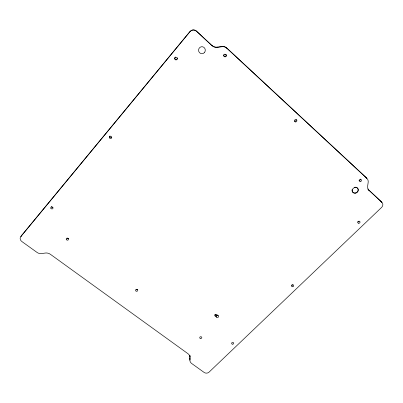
<?xml version="1.0" encoding="UTF-8"?>
<svg xmlns="http://www.w3.org/2000/svg" width="403" height="403" viewBox="0 0 403 403"><rect width="100%" height="100%" fill="white"/><g stroke="black" fill="none" stroke-linecap="round" stroke-linejoin="round"><path stroke-width="0.6" d="M381.853 202.261L368.256 189.571L381.853 202.261A4.055 3.531 -31.7 0 1 381.56 207.454L209.071 372.12A3.491 2.907 -2.8 0 1 204.15 372.453L191.677 363.491A5.123 4.297 -1.7 0 1 189.909 360.196L189.909 358.282A5.093 4.282 -1.7 0 0 190.014 359.209M189.909 360.196L189.959 355.532L189.954 357.436A5.778 4.861 -0.5 0 0 187.954 353.688L50.476 254.358A6.413 5.561 19.7 0 0 45.207 253.049L41.705 253.568A5.758 5.002 21.3 0 1 37.005 252.404L21.843 241.513A4.015 3.471 23.6 0 1 20.84 236.49L190.125 31.429A4.609 4.383 87.1 0 1 196.321 31.006L211.993 45.62A7.541 7.183 -83.9 0 0 217.786 47.388L221.816 46.738A6.594 6.322 -79.8 0 1 226.949 48.305L366.69 178.131A5.99 5.31 -33.9 0 1 368.166 182.413L367.677 185.944A6.735 5.924 -33.9 0 0 369.324 190.705M20.84 236.49L190.125 31.429M211.847 45.322A7.491 7.133 -84 0 0 217.6 47.075L221.61 46.431A6.554 6.282 -79.9 0 1 226.708 47.992L366.69 178.131M215.217 316.103L216.693 317.226A1.159 1.002 -4.5 0 0 218.325 317.116A1.159 1.002 -4.5 0 0 218.24 315.7L216.759 314.577A1.159 1.002 -4.3 0 0 215.126 314.688A1.159 1.002 -4.3 0 0 215.217 316.103L215.076 314.375L216.547 315.489A1.149 0.997 -4.5 0 0 218.169 315.378M196.321 31.006L211.993 45.62M226.708 47.992L226.949 48.305M221.61 46.431L221.816 46.738M217.6 47.075L217.786 47.388M216.547 315.489L216.693 317.226M190.125 31.636A4.64 4.413 87.1 0 1 196.367 31.207M380.719 201.067A4.03 3.516 -31.8 0 1 381.631 202.638M367.954 189.269A6.695 5.894 -34 0 1 367.677 188.942M365.627 177.063A5.954 5.284 -34 0 1 366.735 178.625M21.228 236.314A3.99 3.456 23.7 0 1 21.833 235.105M137.614 289.465A1.083 0.952 7 0 1 136.108 289.213M292.986 284.624A1.078 0.942 -15.4 0 1 291.525 285.067M358.992 221.141A1.149 1.008 -28.4 0 1 357.592 221.967M360.463 179.023A1.194 1.058 -34.2 0 1 358.997 180.468M296.18 119.595A1.239 1.159 -43.9 0 1 294.427 121.056M225.715 54.209A1.305 1.254 -78.6 0 1 225.257 56.425A1.305 1.254 -78.6 0 1 223.645 54.934M223.937 54.329A1.305 1.254 -78.6 0 1 224.189 54.103M177.26 57.825A1.305 1.254 77.9 0 1 176.499 59.478A1.305 1.254 77.9 0 1 174.887 58.662A1.305 1.254 77.9 0 1 175.648 57.009M111.747 137.488A1.224 1.159 35 0 1 109.913 135.992M68.792 238.611A1.144 1.013 20 0 1 67.054 238.102M52.899 207.701A1.144 1.018 25.4 0 1 51.604 206.462M354.388 187.35A3.148 2.801 -32.3 0 1 358.121 189.637A3.148 2.801 -32.3 0 1 354.705 192.997A3.148 2.801 -32.3 0 1 352.151 189.551M135.997 291.026A1.088 0.957 7 0 0 137.75 290.477A1.088 0.957 7 0 0 136.29 289.399A1.088 0.957 7 0 0 135.997 291.026M200.09 338.278A1.043 0.892 -2.3 0 0 201.797 337.769A1.043 0.892 -2.3 0 0 200.442 336.767A1.043 0.892 -2.3 0 0 200.09 338.278M232.188 344.102A1.038 0.877 -5.9 0 0 233.7 343.24A1.038 0.877 -5.9 0 0 232.113 342.58A1.038 0.877 -5.9 0 0 232.188 344.102M292.094 286.669A1.088 0.947 -15.4 0 0 293.706 285.732A1.088 0.947 -15.4 0 0 292.084 285.012A1.088 0.947 -15.4 0 0 292.094 286.669M358.574 223.267A1.159 1.013 -28.3 0 0 360.005 221.897A1.159 1.013 -28.3 0 0 358.141 221.554A1.159 1.013 -28.3 0 0 358.574 223.267M360.317 181.572A1.199 1.063 -34 0 0 361.39 179.844A1.199 1.063 -34 0 0 359.385 179.98A1.199 1.063 -34 0 0 360.317 181.572M295.686 121.938A1.244 1.169 -43.7 0 0 296.729 120.064A1.244 1.169 -43.7 0 0 294.638 120.205A1.244 1.169 -43.7 0 0 295.686 121.938M226.038 56.415A1.315 1.264 -78.4 0 0 225.368 54.264A1.315 1.264 -78.4 0 0 223.897 55.972A1.315 1.264 -78.4 0 0 226.038 56.415M174.837 58.042A1.315 1.264 77.8 0 0 176.086 59.931A1.315 1.264 77.8 0 0 177.023 57.896A1.315 1.264 77.8 0 0 174.837 58.042M109.404 137.75A1.234 1.164 34.8 0 0 111.485 138.143A1.234 1.164 34.8 0 0 110.694 136.199A1.234 1.164 34.8 0 0 109.404 137.75M66.485 239.735A1.149 1.018 19.9 0 0 68.429 239.604A1.149 1.018 19.9 0 0 67.2 238.123A1.149 1.018 19.9 0 0 66.485 239.735M50.869 208.24A1.149 1.023 25.3 0 0 52.808 208.583A1.149 1.023 25.3 0 0 52.007 206.87A1.149 1.023 25.3 0 0 50.869 208.24M204.467 52.531A3.516 3.375 -89.3 0 0 202.598 46.768A3.516 3.375 -89.3 0 0 198.734 51.342A3.516 3.375 -89.3 0 0 204.467 52.531M355.159 193.223A3.153 2.801 -32.3 0 0 357.975 188.7A3.153 2.801 -32.3 0 0 352.68 189.047A3.153 2.801 -32.3 0 0 355.159 193.223"/></g></svg>
